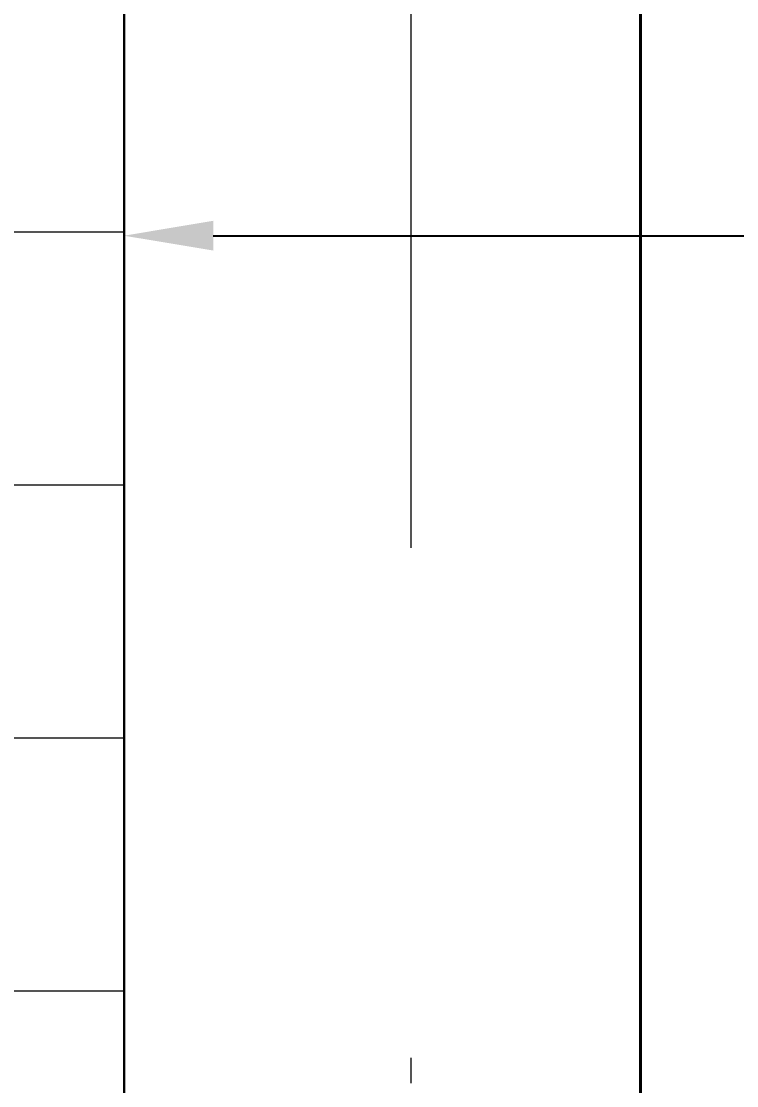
# Model space of a CAD drawing. Header units: millimetres. Extents: x 578 to 1029, y 98 to 264.
# Drawn here: x 903.472 to 906.278, y 167.89 to 172.066 of the extents above; entities that cross this region are included whole.
import ezdxf

# ---------------------------------------------------------------- set-up
doc = ezdxf.new("R2010")
doc.units = ezdxf.units.MM
doc.header["$PDMODE"] = 3
doc.header["$PDSIZE"] = 0.2
doc.linetypes.add('Штрихпунктир 15 х 2 х 2 мм', pattern=[19, 15, -2, 0, -2])
for name, color, linetype, lineweight in [('Гидрошп', 7, 'Continuous', 30), ('котлован', 7, 'Continuous', 30), ('Оси', 7, 'Continuous', 18), ('откосы', 7, 'Continuous', 18), ('Размеры', 7, 'Continuous', 18)]:
    doc.layers.add(name, color=color, linetype=linetype, lineweight=lineweight)
doc.styles.get("Standard").update_dxf_attribs({"font": 'arial.ttf'})
doc.dimstyles.new('Копия ISO-25', dxfattribs={"dimtxt": 0.6, "dimasz": 0.25, "dimexe": 0.125, "dimexo": 0.0625, "dimgap": 0.0625, "dimtad": 1, "dimdec": 0, "dimlfac": 1000, "dimtxsty": 'Standard', "dimcen": 0.25, "dimadec": 0, "dimazin": 0, "dimtfac": 1, "dimtdec": 0, "dimtmove": 0, "dimatfit": 3, "dimfxl": 1, "dimarcsym": 0})

# ---------------------------------------------------------------- blocks, each defined once
blk = doc.blocks.new('*D108')
at = {"layer": 'Defpoints', "color": 0, "transparency": 16777216}
for p in [(916.8284, 174.2314), (903.8749, 173.225), (916.8284, 171.2251)]:
    blk.add_point(p, dxfattribs=at)
at = {"layer": 'Размеры', "color": 0, "lineweight": -2, "transparency": 16777216}
for p, q in [((916.8284, 174.1689), (916.8284, 171.1551)), ((903.8749, 173.1625), (903.8749, 171.1551)), ((904.2249, 171.2251), (916.4784, 171.2251))]:
    blk.add_line(p, q, dxfattribs=at)
at = {"layer": 'Размеры', "color": 0, "transparency": 16777216}
for points in [[(904.2249, 171.2835), (904.2249, 171.1668), (903.8749, 171.2251)], [(916.4784, 171.2835), (916.4784, 171.1668), (916.8284, 171.2251)]]:
    blk.add_solid(points, dxfattribs=at)
at = {"layer": 'Размеры', "color": 0, "lineweight": 13, "transparency": 16777216, "insert": (910.3516, 171.4339), "char_height": 0.35, "attachment_point": 5}
blk.add_mtext('12954', dxfattribs=at)

msp = doc.modelspace()

# ---------------------------------------------------------------- linework, layer by layer
at = {"layer": 'Гидрошп', "color": 7, "linetype": 'Штрихпунктир 15 х 2 х 2 мм', "lineweight": 13}
msp.add_line((905, 185), (905, 144.183), dxfattribs=at)
msp.add_line((905, 185), (905, 144.183), dxfattribs=at)
msp.add_line((905, 185), (905, 144.183), dxfattribs=at)
msp.add_line((905, 185), (905, 144.183), dxfattribs=at)
at = {"layer": 'Гидрошп', "color": 7, "linetype": 'ByBlock', "lineweight": 40}
msp.add_lwpolyline([(907.6, 137.6), (907.6, 155.2713), (905.9, 155.2713), (905.9, 175.325), (906.0738, 175.325), (909.0738, 176.3314), (908.9268, 177.2314), (907.7, 176.8198), (907.6, 179.35), (907.6, 180.55), (907.6, 182.5508), (908.8, 182.5508), (908.8, 189.5002), (908.15, 189.5002), (908.2, 201.75), (908.2, 203), (907.6, 203), (907.6, 238.4), (925.2001, 238.4), (925.2001, 137.6)], close=True, dxfattribs=at)
at = {"layer": 'котлован', "lineweight": 30}
msp.add_lwpolyline([(903.8749, 173.225), (903.8749, 151.45), (898.7749, 151.45), (898.7749, 173.225)], dxfattribs=at)
at = {"layer": 'Оси', "color": 7, "linetype": 'Штрихпунктир 15 х 2 х 2 мм'}
msp.add_line((905, 185), (905, 144.183), dxfattribs=at)
msp.add_line((905, 185), (905, 144.183), dxfattribs=at)
msp.add_line((905, 185), (905, 144.183), dxfattribs=at)
msp.add_line((905, 185), (905, 144.183), dxfattribs=at)
at = {"layer": 'Оси', "color": 7, "linetype": 'ByBlock', "lineweight": 40}
msp.add_lwpolyline([(907.6, 137.6), (907.6, 155.2713), (905.9, 155.2713), (905.9, 175.325), (906.0738, 175.325), (909.0738, 176.3314), (908.9268, 177.2314), (907.7, 176.8198), (907.6, 179.35), (907.6, 180.55), (907.6, 182.5508), (908.8, 182.5508), (908.8, 189.5002), (908.15, 189.5002), (908.2, 201.75), (908.2, 203), (907.6, 203), (907.6, 238.4), (925.2001, 238.4), (925.2001, 137.6)], close=True, dxfattribs=at)
at = {"layer": 'откосы'}
for p, q in [((903.8749, 171.2393), (902.3749, 171.2393)), ((903.8749, 170.2464), (903.1249, 170.2464)), ((903.8749, 169.2536), (902.3749, 169.2536)), ((903.8749, 168.2607), (903.1249, 168.2607))]:
    msp.add_line(p, q, dxfattribs=at)

# ---------------------------------------------------------------- dimensions: what is measured, and where the dimension line sits
at = {"layer": 'Размеры', "lineweight": 13}
dim = msp.add_linear_dim(base=(916.82841, 171.22515), p1=(903.87485, 173.225), p2=(916.82841, 174.23141), dimstyle='Копия ISO-25', override={"dimtxt": 0.35, "dimasz": 0.35, "dimexe": 0.07, "dimgap": 0.03, "dimzin": 1}, dxfattribs=at)
dim.commit()
dim.dimension.update_dxf_attribs({"geometry": '*D108', "text_midpoint": (910.35163, 171.43385)})

doc.saveas('drawing.dxf')
